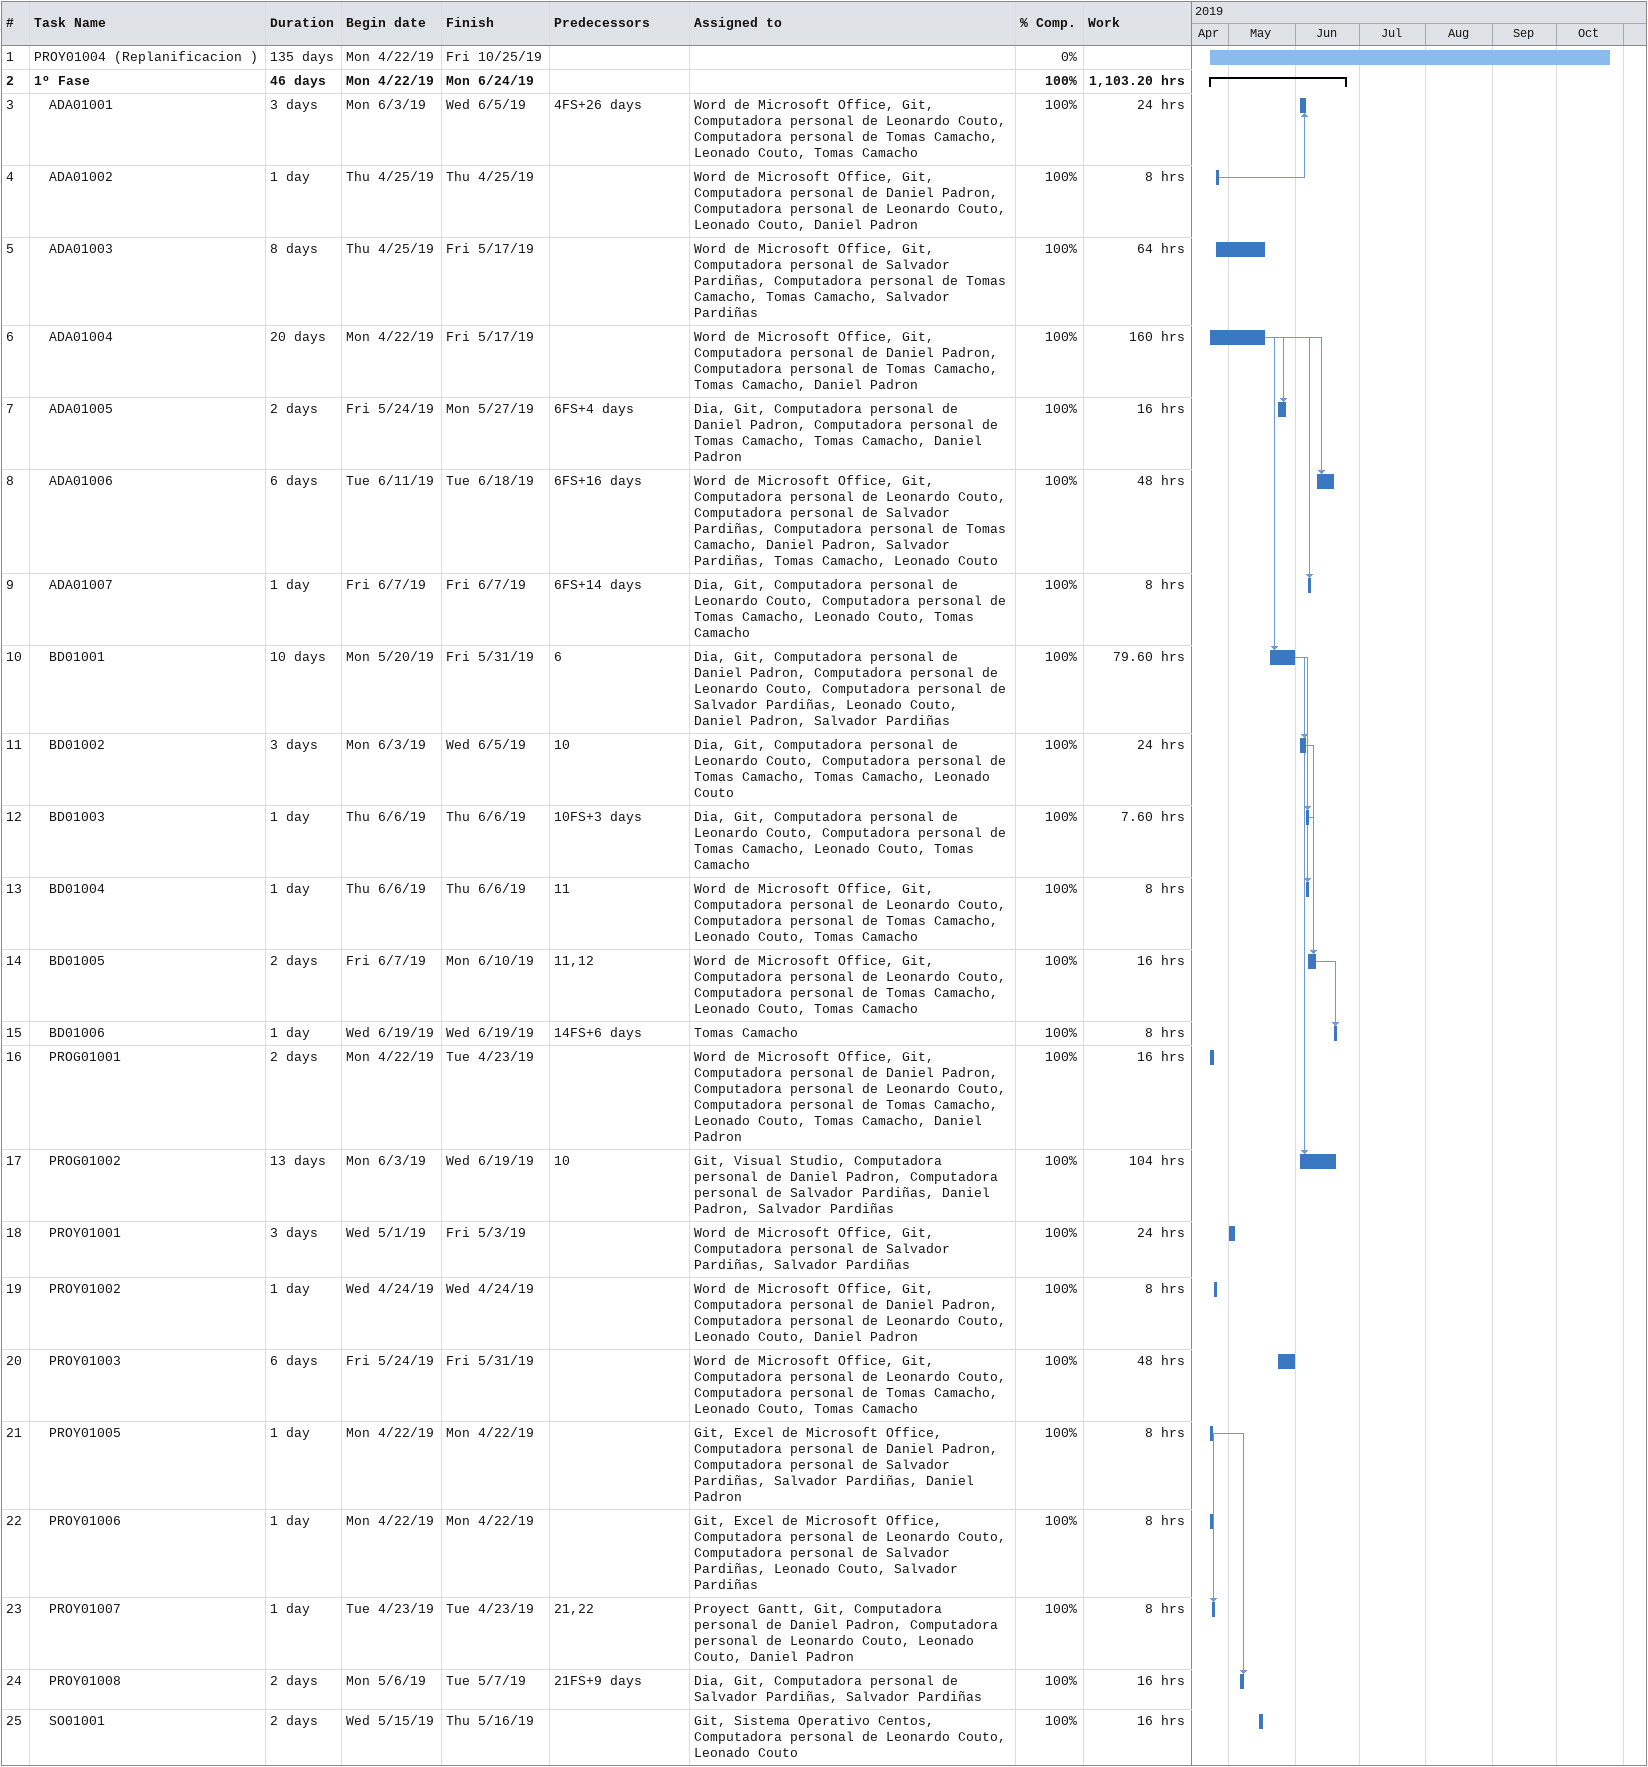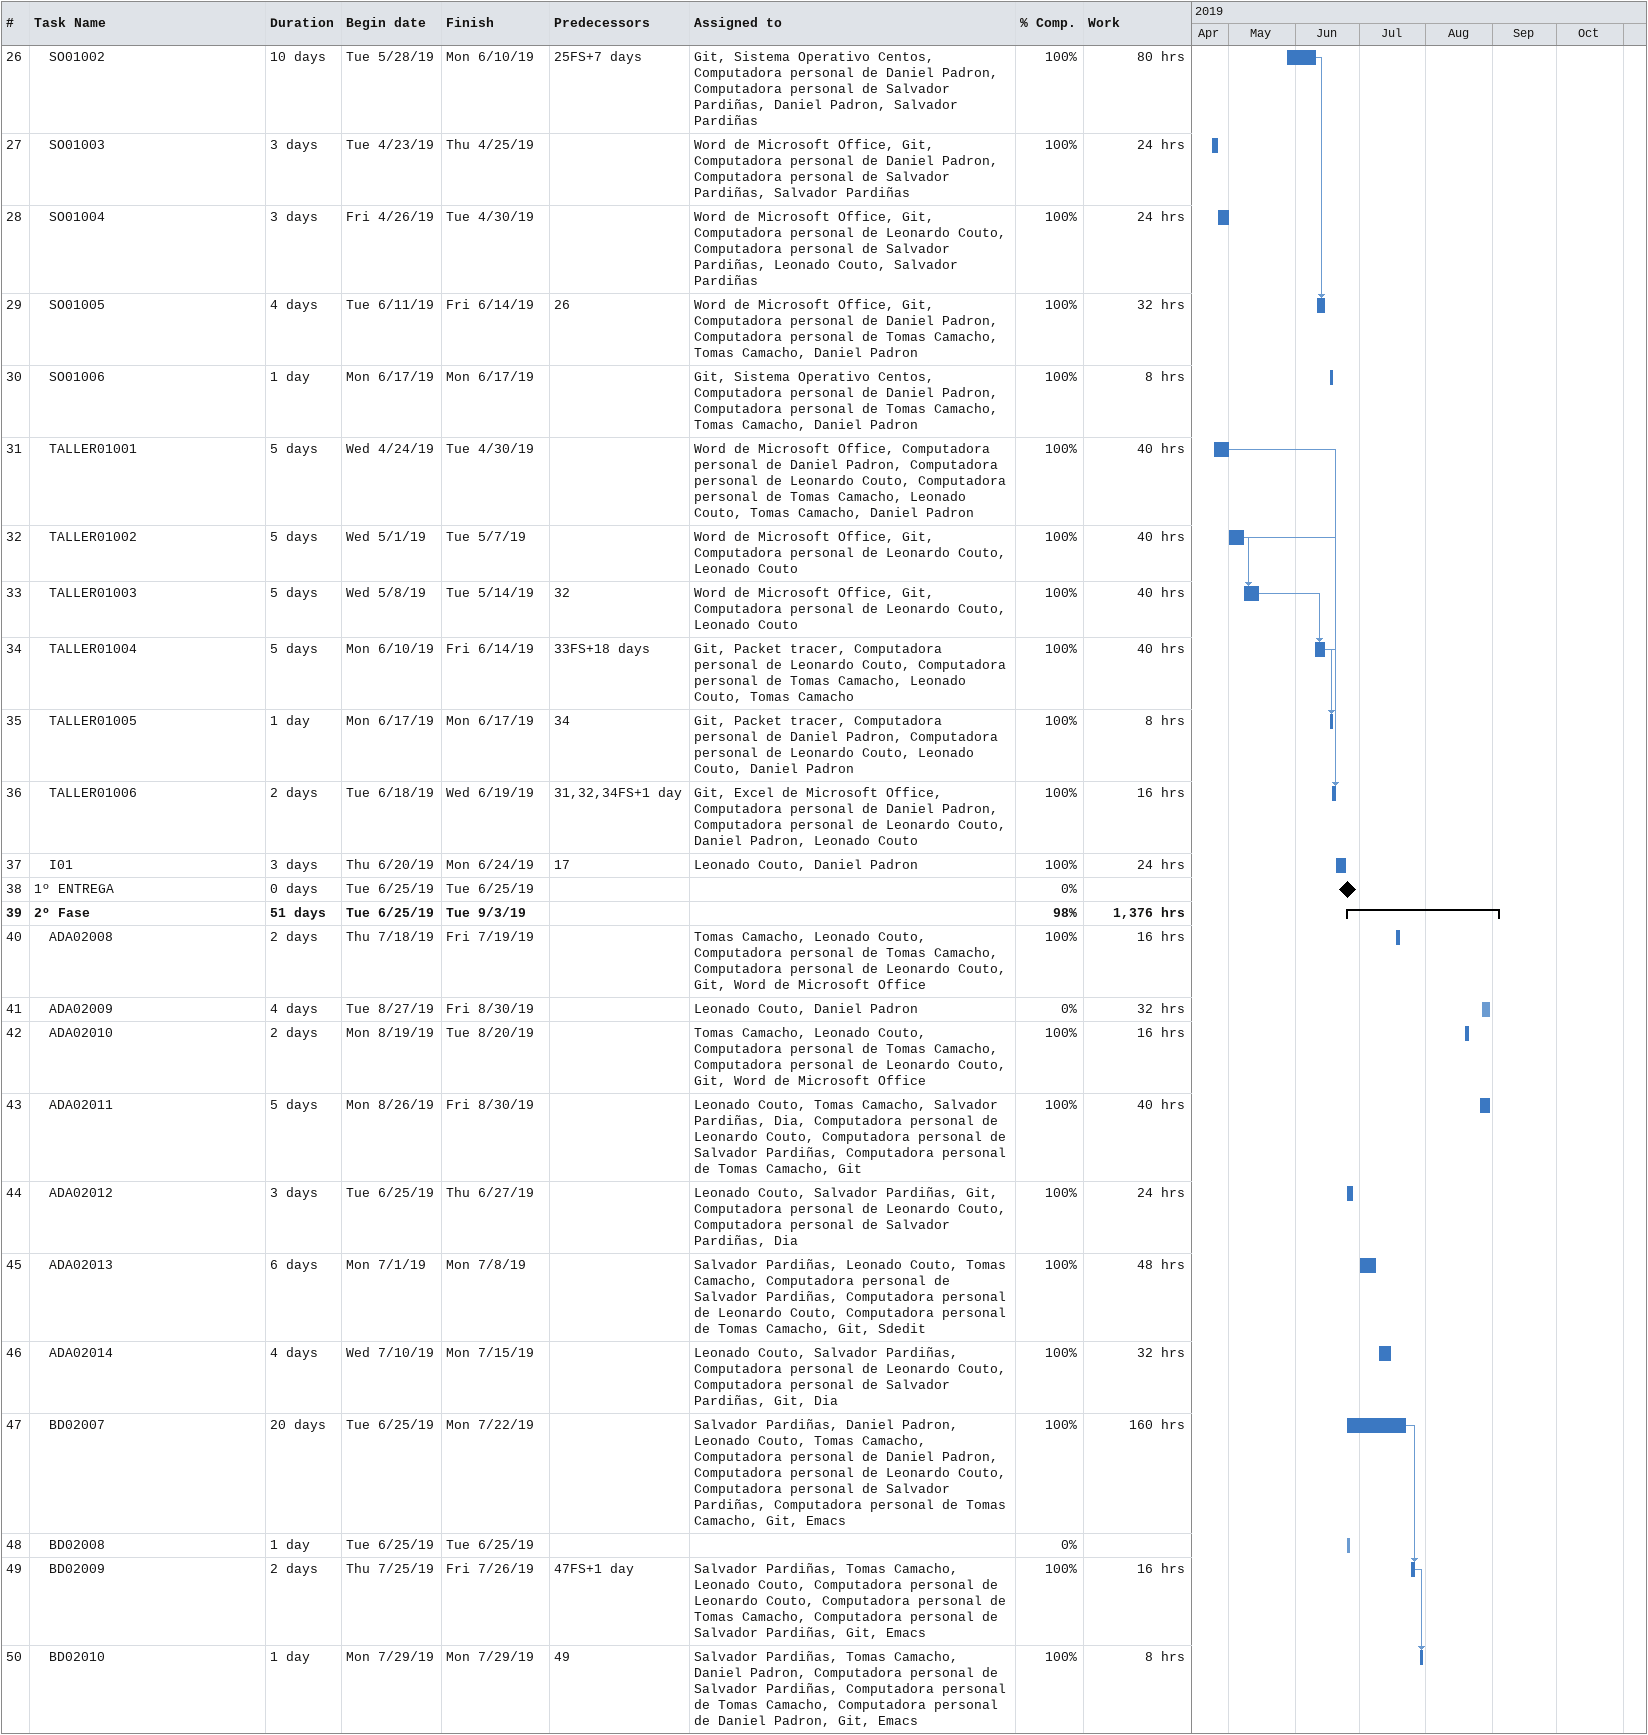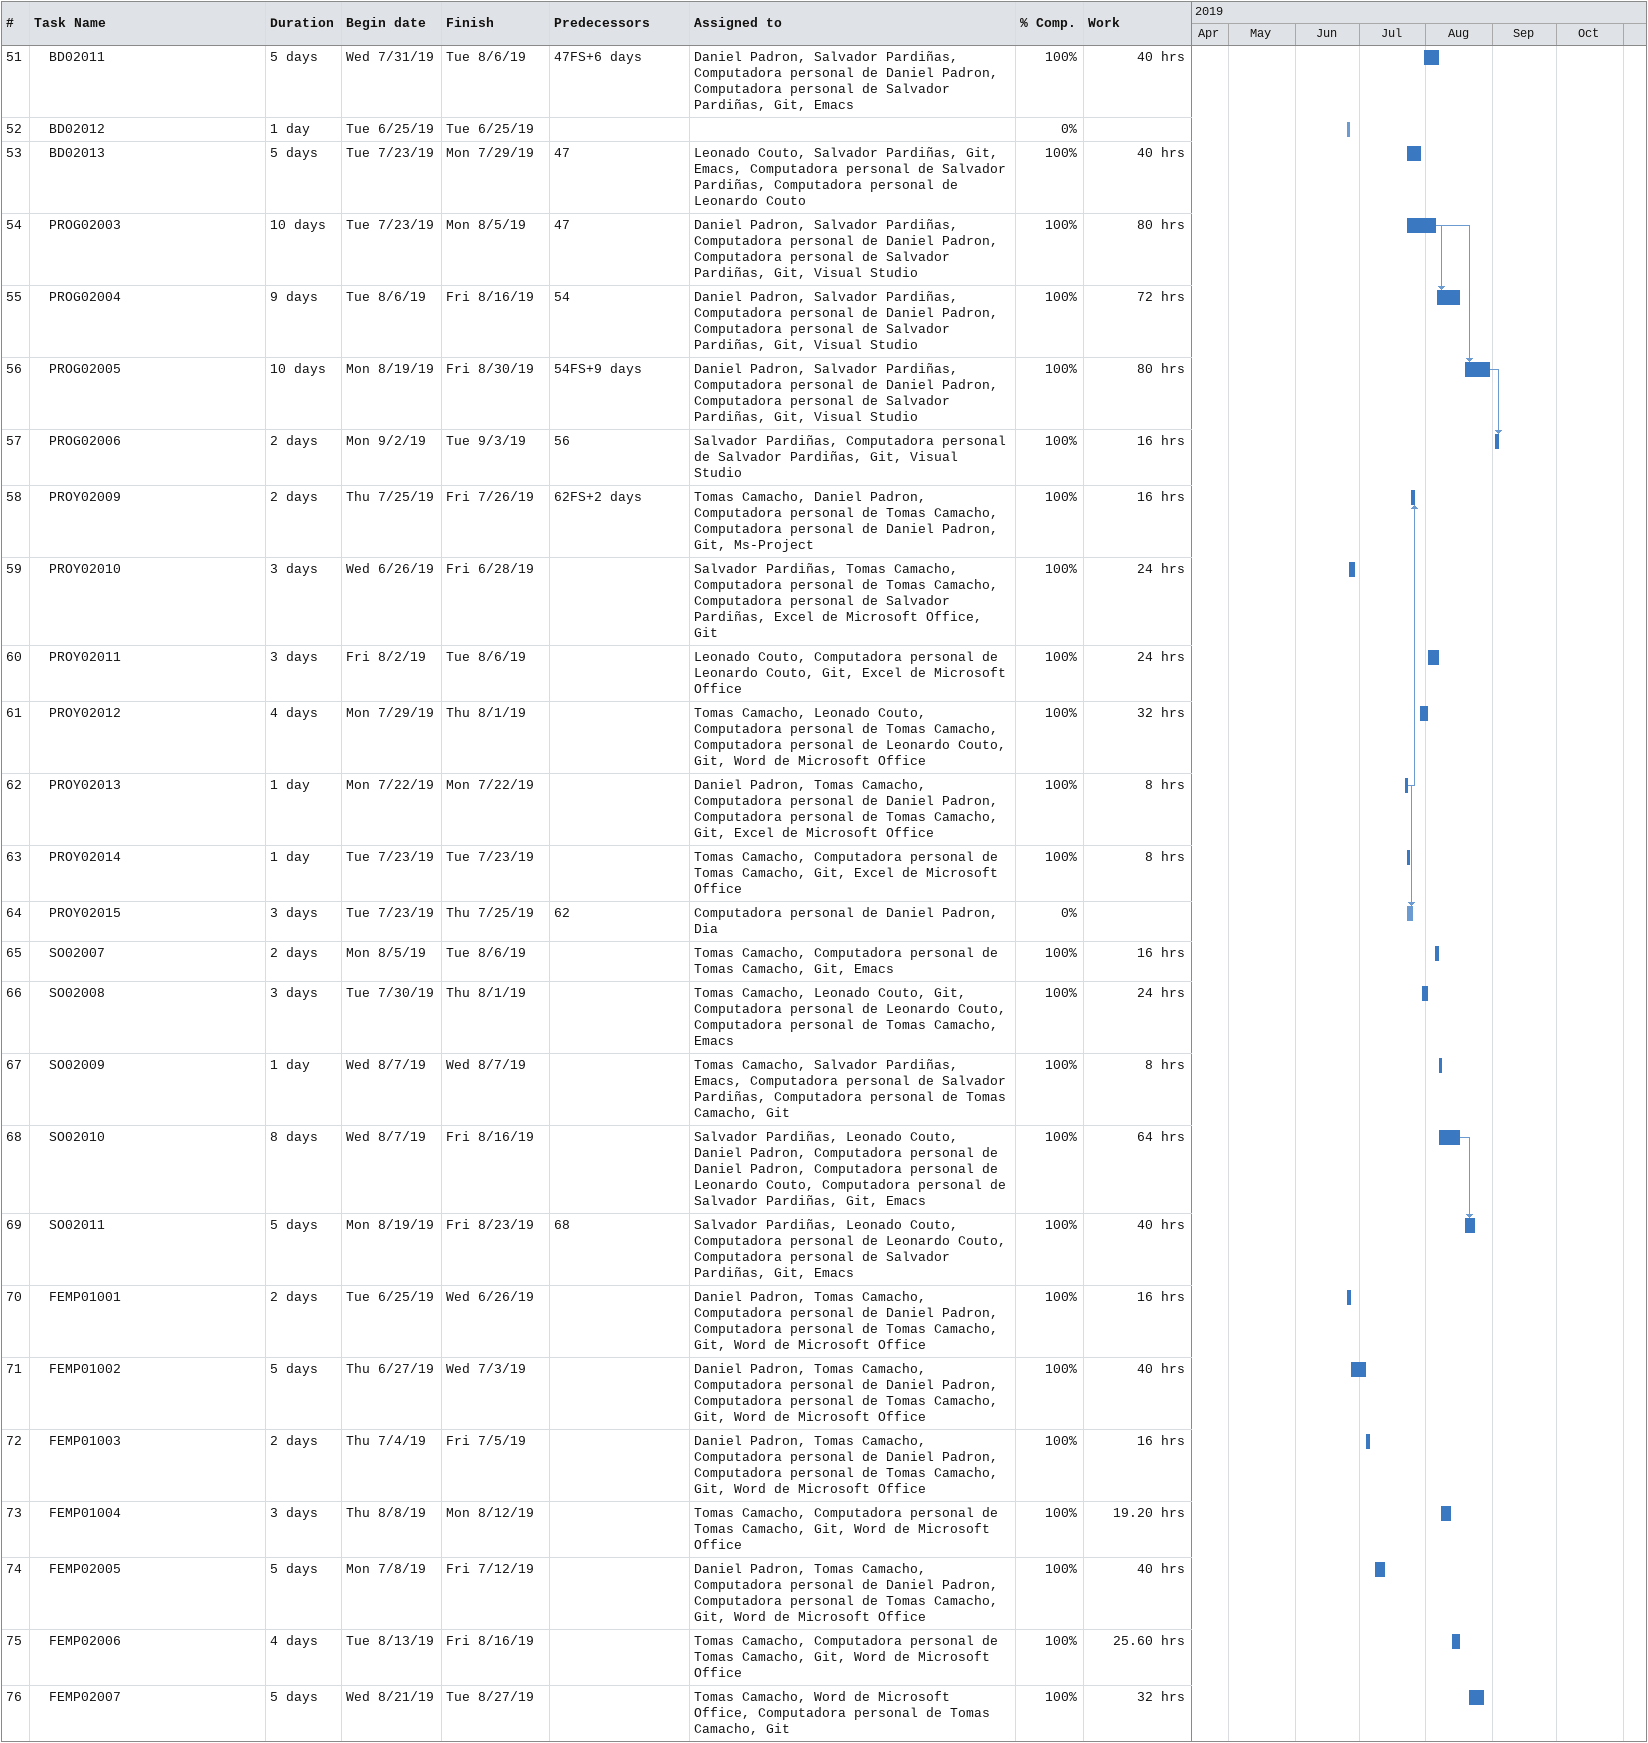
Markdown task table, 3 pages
| ID | Level | Task | Duration | Start | Finish | Predecessors | Resources | % complete | Work (h) |
|---|---|---|---|---|---|---|---|---|---|
| 1 | 1 | PROY01004 (Replanificacion ) | 135d | 2019-04-22 | 2019-10-25 |  |  | 0 |  |
| 2 | 1 | **1º Fase** | 46d | 2019-04-22 | 2019-06-24 |  |  | 100 | 1103.20 |
| 3 | 2 | ADA01001 | 3d | 2019-06-03 | 2019-06-05 | 4FS+26d | Word de Microsoft Office, Git, Computadora personal de Leonardo Couto, Computadora personal de Tomas Camacho, Leonado Couto, Tomas Camacho | 100 | 24 |
| 4 | 2 | ADA01002 | 1d | 2019-04-25 | 2019-04-25 |  | Word de Microsoft Office, Git, Computadora personal de Daniel Padron, Computadora personal de Leonardo Couto, Leonado Couto, Daniel Padron | 100 | 8 |
| 5 | 2 | ADA01003 | 8d | 2019-04-25 | 2019-05-17 |  | Word de Microsoft Office, Git, Computadora personal de Salvador Pardiñas, Computadora personal de Tomas Camacho, Tomas Camacho, Salvador Pardiñas | 100 | 64 |
| 6 | 2 | ADA01004 | 20d | 2019-04-22 | 2019-05-17 |  | Word de Microsoft Office, Git, Computadora personal de Daniel Padron, Computadora personal de Tomas Camacho, Tomas Camacho, Daniel Padron | 100 | 160 |
| 7 | 2 | ADA01005 | 2d | 2019-05-24 | 2019-05-27 | 6FS+4d | Dia, Git, Computadora personal de Daniel Padron, Computadora personal de Tomas Camacho, Tomas Camacho, Daniel Padron | 100 | 16 |
| 8 | 2 | ADA01006 | 6d | 2019-06-11 | 2019-06-18 | 6FS+16d | Word de Microsoft Office, Git, Computadora personal de Leonardo Couto, Computadora personal de Salvador Pardiñas, Computadora personal de Tomas Camacho, Daniel Padron, Salvador Pardiñas, Tomas Camacho, Leonado Couto | 100 | 48 |
| 9 | 2 | ADA01007 | 1d | 2019-06-07 | 2019-06-07 | 6FS+14d | Dia, Git, Computadora personal de Leonardo Couto, Computadora personal de Tomas Camacho, Leonado Couto, Tomas Camacho | 100 | 8 |
| 10 | 2 | BD01001 | 10d | 2019-05-20 | 2019-05-31 | 6 | Dia, Git, Computadora personal de Daniel Padron, Computadora personal de Leonardo Couto, Computadora personal de Salvador Pardiñas, Leonado Couto, Daniel Padron, Salvador Pardiñas | 100 | 79.60 |
| 11 | 2 | BD01002 | 3d | 2019-06-03 | 2019-06-05 | 10 | Dia, Git, Computadora personal de Leonardo Couto, Computadora personal de Tomas Camacho, Tomas Camacho, Leonado Couto | 100 | 24 |
| 12 | 2 | BD01003 | 1d | 2019-06-06 | 2019-06-06 | 10FS+3d | Dia, Git, Computadora personal de Leonardo Couto, Computadora personal de Tomas Camacho, Leonado Couto, Tomas Camacho | 100 | 7.60 |
| 13 | 2 | BD01004 | 1d | 2019-06-06 | 2019-06-06 | 11 | Word de Microsoft Office, Git, Computadora personal de Leonardo Couto, Computadora personal de Tomas Camacho, Leonado Couto, Tomas Camacho | 100 | 8 |
| 14 | 2 | BD01005 | 2d | 2019-06-07 | 2019-06-10 | 11, 12 | Word de Microsoft Office, Git, Computadora personal de Leonardo Couto, Computadora personal de Tomas Camacho, Leonado Couto, Tomas Camacho | 100 | 16 |
| 15 | 2 | BD01006 | 1d | 2019-06-19 | 2019-06-19 | 14FS+6d | Tomas Camacho | 100 | 8 |
| 16 | 2 | PROG01001 | 2d | 2019-04-22 | 2019-04-23 |  | Word de Microsoft Office, Git, Computadora personal de Daniel Padron, Computadora personal de Leonardo Couto, Computadora personal de Tomas Camacho, Leonado Couto, Tomas Camacho, Daniel Padron | 100 | 16 |
| 17 | 2 | PROG01002 | 13d | 2019-06-03 | 2019-06-19 | 10 | Git, Visual Studio, Computadora personal de Daniel Padron, Computadora personal de Salvador Pardiñas, Daniel Padron, Salvador Pardiñas | 100 | 104 |
| 18 | 2 | PROY01001 | 3d | 2019-05-01 | 2019-05-03 |  | Word de Microsoft Office, Git, Computadora personal de Salvador Pardiñas, Salvador Pardiñas | 100 | 24 |
| 19 | 2 | PROY01002 | 1d | 2019-04-24 | 2019-04-24 |  | Word de Microsoft Office, Git, Computadora personal de Daniel Padron, Computadora personal de Leonardo Couto, Leonado Couto, Daniel Padron | 100 | 8 |
| 20 | 2 | PROY01003 | 6d | 2019-05-24 | 2019-05-31 |  | Word de Microsoft Office, Git, Computadora personal de Leonardo Couto, Computadora personal de Tomas Camacho, Leonado Couto, Tomas Camacho | 100 | 48 |
| 21 | 2 | PROY01005 | 1d | 2019-04-22 | 2019-04-22 |  | Git, Excel de Microsoft Office, Computadora personal de Daniel Padron, Computadora personal de Salvador Pardiñas, Salvador Pardiñas, Daniel Padron | 100 | 8 |
| 22 | 2 | PROY01006 | 1d | 2019-04-22 | 2019-04-22 |  | Git, Excel de Microsoft Office, Computadora personal de Leonardo Couto, Computadora personal de Salvador Pardiñas, Leonado Couto, Salvador Pardiñas | 100 | 8 |
| 23 | 2 | PROY01007 | 1d | 2019-04-23 | 2019-04-23 | 21, 22 | Proyect Gantt, Git, Computadora personal de Daniel Padron, Computadora personal de Leonardo Couto, Leonado Couto, Daniel Padron | 100 | 8 |
| 24 | 2 | PROY01008 | 2d | 2019-05-06 | 2019-05-07 | 21FS+9d | Dia, Git, Computadora personal de Salvador Pardiñas, Salvador Pardiñas | 100 | 16 |
| 25 | 2 | SO01001 | 2d | 2019-05-15 | 2019-05-16 |  | Git, Sistema Operativo Centos, Computadora personal de Leonardo Couto, Leonado Couto | 100 | 16 |
| 26 | 2 | SO01002 | 10d | 2019-05-28 | 2019-06-10 | 25FS+7d | Git, Sistema Operativo Centos, Computadora personal de Daniel Padron, Computadora personal de Salvador Pardiñas, Daniel Padron, Salvador Pardiñas | 100 | 80 |
| 27 | 2 | SO01003 | 3d | 2019-04-23 | 2019-04-25 |  | Word de Microsoft Office, Git, Computadora personal de Daniel Padron, Computadora personal de Salvador Pardiñas, Salvador Pardiñas | 100 | 24 |
| 28 | 2 | SO01004 | 3d | 2019-04-26 | 2019-04-30 |  | Word de Microsoft Office, Git, Computadora personal de Leonardo Couto, Computadora personal de Salvador Pardiñas, Leonado Couto, Salvador Pardiñas | 100 | 24 |
| 29 | 2 | SO01005 | 4d | 2019-06-11 | 2019-06-14 | 26 | Word de Microsoft Office, Git, Computadora personal de Daniel Padron, Computadora personal de Tomas Camacho, Tomas Camacho, Daniel Padron | 100 | 32 |
| 30 | 2 | SO01006 | 1d | 2019-06-17 | 2019-06-17 |  | Git, Sistema Operativo Centos, Computadora personal de Daniel Padron, Computadora personal de Tomas Camacho, Tomas Camacho, Daniel Padron | 100 | 8 |
| 31 | 2 | TALLER01001 | 5d | 2019-04-24 | 2019-04-30 |  | Word de Microsoft Office, Computadora personal de Daniel Padron, Computadora personal de Leonardo Couto, Computadora personal de Tomas Camacho, Leonado Couto, Tomas Camacho, Daniel Padron | 100 | 40 |
| 32 | 2 | TALLER01002 | 5d | 2019-05-01 | 2019-05-07 |  | Word de Microsoft Office, Git, Computadora personal de Leonardo Couto, Leonado Couto | 100 | 40 |
| 33 | 2 | TALLER01003 | 5d | 2019-05-08 | 2019-05-14 | 32 | Word de Microsoft Office, Git, Computadora personal de Leonardo Couto, Leonado Couto | 100 | 40 |
| 34 | 2 | TALLER01004 | 5d | 2019-06-10 | 2019-06-14 | 33FS+18d | Git, Packet tracer, Computadora personal de Leonardo Couto, Computadora personal de Tomas Camacho, Leonado Couto, Tomas Camacho | 100 | 40 |
| 35 | 2 | TALLER01005 | 1d | 2019-06-17 | 2019-06-17 | 34 | Git, Packet tracer, Computadora personal de Daniel Padron, Computadora personal de Leonardo Couto, Leonado Couto, Daniel Padron | 100 | 8 |
| 36 | 2 | TALLER01006 | 2d | 2019-06-18 | 2019-06-19 | 31, 32, 34FS+1d | Git, Excel de Microsoft Office, Computadora personal de Daniel Padron, Computadora personal de Leonardo Couto, Daniel Padron, Leonado Couto | 100 | 16 |
| 37 | 2 | I01 | 3d | 2019-06-20 | 2019-06-24 | 17 | Leonado Couto, Daniel Padron | 100 | 24 |
| 38 | 1 | 1º ENTREGA | 0d | 2019-06-25 | 2019-06-25 |  |  | 0 |  |
| 39 | 1 | **2º Fase** | 51d | 2019-06-25 | 2019-09-03 |  |  | 98 | 1376 |
| 40 | 2 | ADA02008 | 2d | 2019-07-18 | 2019-07-19 |  | Tomas Camacho, Leonado Couto, Computadora personal de Tomas Camacho, Computadora personal de Leonardo Couto, Git, Word de Microsoft Office | 100 | 16 |
| 41 | 2 | ADA02009 | 4d | 2019-08-27 | 2019-08-30 |  | Leonado Couto, Daniel Padron | 0 | 32 |
| 42 | 2 | ADA02010 | 2d | 2019-08-19 | 2019-08-20 |  | Tomas Camacho, Leonado Couto, Computadora personal de Tomas Camacho, Computadora personal de Leonardo Couto, Git, Word de Microsoft Office | 100 | 16 |
| 43 | 2 | ADA02011 | 5d | 2019-08-26 | 2019-08-30 |  | Leonado Couto, Tomas Camacho, Salvador Pardiñas, Dia, Computadora personal de Leonardo Couto, Computadora personal de Salvador Pardiñas, Computadora personal de Tomas Camacho, Git | 100 | 40 |
| 44 | 2 | ADA02012 | 3d | 2019-06-25 | 2019-06-27 |  | Leonado Couto, Salvador Pardiñas, Git, Computadora personal de Leonardo Couto, Computadora personal de Salvador Pardiñas, Dia | 100 | 24 |
| 45 | 2 | ADA02013 | 6d | 2019-07-01 | 2019-07-08 |  | Salvador Pardiñas, Leonado Couto, Tomas Camacho, Computadora personal de Salvador Pardiñas, Computadora personal de Leonardo Couto, Computadora personal de Tomas Camacho, Git, Sdedit | 100 | 48 |
| 46 | 2 | ADA02014 | 4d | 2019-07-10 | 2019-07-15 |  | Leonado Couto, Salvador Pardiñas, Computadora personal de Leonardo Couto, Computadora personal de Salvador Pardiñas, Git, Dia | 100 | 32 |
| 47 | 2 | BD02007 | 20d | 2019-06-25 | 2019-07-22 |  | Salvador Pardiñas, Daniel Padron, Leonado Couto, Tomas Camacho, Computadora personal de Daniel Padron, Computadora personal de Leonardo Couto, Computadora personal de Salvador Pardiñas, Computadora personal de Tomas Camacho, Git, Emacs | 100 | 160 |
| 48 | 2 | BD02008 | 1d | 2019-06-25 | 2019-06-25 |  |  | 0 |  |
| 49 | 2 | BD02009 | 2d | 2019-07-25 | 2019-07-26 | 47FS+1d | Salvador Pardiñas, Tomas Camacho, Leonado Couto, Computadora personal de Leonardo Couto, Computadora personal de Tomas Camacho, Computadora personal de Salvador Pardiñas, Git, Emacs | 100 | 16 |
| 50 | 2 | BD02010 | 1d | 2019-07-29 | 2019-07-29 | 49 | Salvador Pardiñas, Tomas Camacho, Daniel Padron, Computadora personal de Salvador Pardiñas, Computadora personal de Tomas Camacho, Computadora personal de Daniel Padron, Git, Emacs | 100 | 8 |
| 51 | 2 | BD02011 | 5d | 2019-07-31 | 2019-08-06 | 47FS+6d | Daniel Padron, Salvador Pardiñas, Computadora personal de Daniel Padron, Computadora personal de Salvador Pardiñas, Git, Emacs | 100 | 40 |
| 52 | 2 | BD02012 | 1d | 2019-06-25 | 2019-06-25 |  |  | 0 |  |
| 53 | 2 | BD02013 | 5d | 2019-07-23 | 2019-07-29 | 47 | Leonado Couto, Salvador Pardiñas, Git, Emacs, Computadora personal de Salvador Pardiñas, Computadora personal de Leonardo Couto | 100 | 40 |
| 54 | 2 | PROG02003 | 10d | 2019-07-23 | 2019-08-05 | 47 | Daniel Padron, Salvador Pardiñas, Computadora personal de Daniel Padron, Computadora personal de Salvador Pardiñas, Git, Visual Studio | 100 | 80 |
| 55 | 2 | PROG02004 | 9d | 2019-08-06 | 2019-08-16 | 54 | Daniel Padron, Salvador Pardiñas, Computadora personal de Daniel Padron, Computadora personal de Salvador Pardiñas, Git, Visual Studio | 100 | 72 |
| 56 | 2 | PROG02005 | 10d | 2019-08-19 | 2019-08-30 | 54FS+9d | Daniel Padron, Salvador Pardiñas, Computadora personal de Daniel Padron, Computadora personal de Salvador Pardiñas, Git, Visual Studio | 100 | 80 |
| 57 | 2 | PROG02006 | 2d | 2019-09-02 | 2019-09-03 | 56 | Salvador Pardiñas, Computadora personal de Salvador Pardiñas, Git, Visual Studio | 100 | 16 |
| 58 | 2 | PROY02009 | 2d | 2019-07-25 | 2019-07-26 | 62FS+2d | Tomas Camacho, Daniel Padron, Computadora personal de Tomas Camacho, Computadora personal de Daniel Padron, Git, Ms-Project | 100 | 16 |
| 59 | 2 | PROY02010 | 3d | 2019-06-26 | 2019-06-28 |  | Salvador Pardiñas, Tomas Camacho, Computadora personal de Tomas Camacho, Computadora personal de Salvador Pardiñas, Excel de Microsoft Office, Git | 100 | 24 |
| 60 | 2 | PROY02011 | 3d | 2019-08-02 | 2019-08-06 |  | Leonado Couto, Computadora personal de Leonardo Couto, Git, Excel de Microsoft Office | 100 | 24 |
| 61 | 2 | PROY02012 | 4d | 2019-07-29 | 2019-08-01 |  | Tomas Camacho, Leonado Couto, Computadora personal de Tomas Camacho, Computadora personal de Leonardo Couto, Git, Word de Microsoft Office | 100 | 32 |
| 62 | 2 | PROY02013 | 1d | 2019-07-22 | 2019-07-22 |  | Daniel Padron, Tomas Camacho, Computadora personal de Daniel Padron, Computadora personal de Tomas Camacho, Git, Excel de Microsoft Office | 100 | 8 |
| 63 | 2 | PROY02014 | 1d | 2019-07-23 | 2019-07-23 |  | Tomas Camacho, Computadora personal de Tomas Camacho, Git, Excel de Microsoft Office | 100 | 8 |
| 64 | 2 | PROY02015 | 3d | 2019-07-23 | 2019-07-25 | 62 | Computadora personal de Daniel Padron, Dia | 0 |  |
| 65 | 2 | SO02007 | 2d | 2019-08-05 | 2019-08-06 |  | Tomas Camacho, Computadora personal de Tomas Camacho, Git, Emacs | 100 | 16 |
| 66 | 2 | SO02008 | 3d | 2019-07-30 | 2019-08-01 |  | Tomas Camacho, Leonado Couto, Git, Computadora personal de Leonardo Couto, Computadora personal de Tomas Camacho, Emacs | 100 | 24 |
| 67 | 2 | SO02009 | 1d | 2019-08-07 | 2019-08-07 |  | Tomas Camacho, Salvador Pardiñas, Emacs, Computadora personal de Salvador Pardiñas, Computadora personal de Tomas Camacho, Git | 100 | 8 |
| 68 | 2 | SO02010 | 8d | 2019-08-07 | 2019-08-16 |  | Salvador Pardiñas, Leonado Couto, Daniel Padron, Computadora personal de Daniel Padron, Computadora personal de Leonardo Couto, Computadora personal de Salvador Pardiñas, Git, Emacs | 100 | 64 |
| 69 | 2 | SO02011 | 5d | 2019-08-19 | 2019-08-23 | 68 | Salvador Pardiñas, Leonado Couto, Computadora personal de Leonardo Couto, Computadora personal de Salvador Pardiñas, Git, Emacs | 100 | 40 |
| 70 | 2 | FEMP01001 | 2d | 2019-06-25 | 2019-06-26 |  | Daniel Padron, Tomas Camacho, Computadora personal de Daniel Padron, Computadora personal de Tomas Camacho, Git, Word de Microsoft Office | 100 | 16 |
| 71 | 2 | FEMP01002 | 5d | 2019-06-27 | 2019-07-03 |  | Daniel Padron, Tomas Camacho, Computadora personal de Daniel Padron, Computadora personal de Tomas Camacho, Git, Word de Microsoft Office | 100 | 40 |
| 72 | 2 | FEMP01003 | 2d | 2019-07-04 | 2019-07-05 |  | Daniel Padron, Tomas Camacho, Computadora personal de Daniel Padron, Computadora personal de Tomas Camacho, Git, Word de Microsoft Office | 100 | 16 |
| 73 | 2 | FEMP01004 | 3d | 2019-08-08 | 2019-08-12 |  | Tomas Camacho, Computadora personal de Tomas Camacho, Git, Word de Microsoft Office | 100 | 19.20 |
| 74 | 2 | FEMP02005 | 5d | 2019-07-08 | 2019-07-12 |  | Daniel Padron, Tomas Camacho, Computadora personal de Daniel Padron, Computadora personal de Tomas Camacho, Git, Word de Microsoft Office | 100 | 40 |
| 75 | 2 | FEMP02006 | 4d | 2019-08-13 | 2019-08-16 |  | Tomas Camacho, Computadora personal de Tomas Camacho, Git, Word de Microsoft Office | 100 | 25.60 |
| 76 | 2 | FEMP02007 | 5d | 2019-08-21 | 2019-08-27 |  | Tomas Camacho, Word de Microsoft Office, Computadora personal de Tomas Camacho, Git | 100 | 32 |
